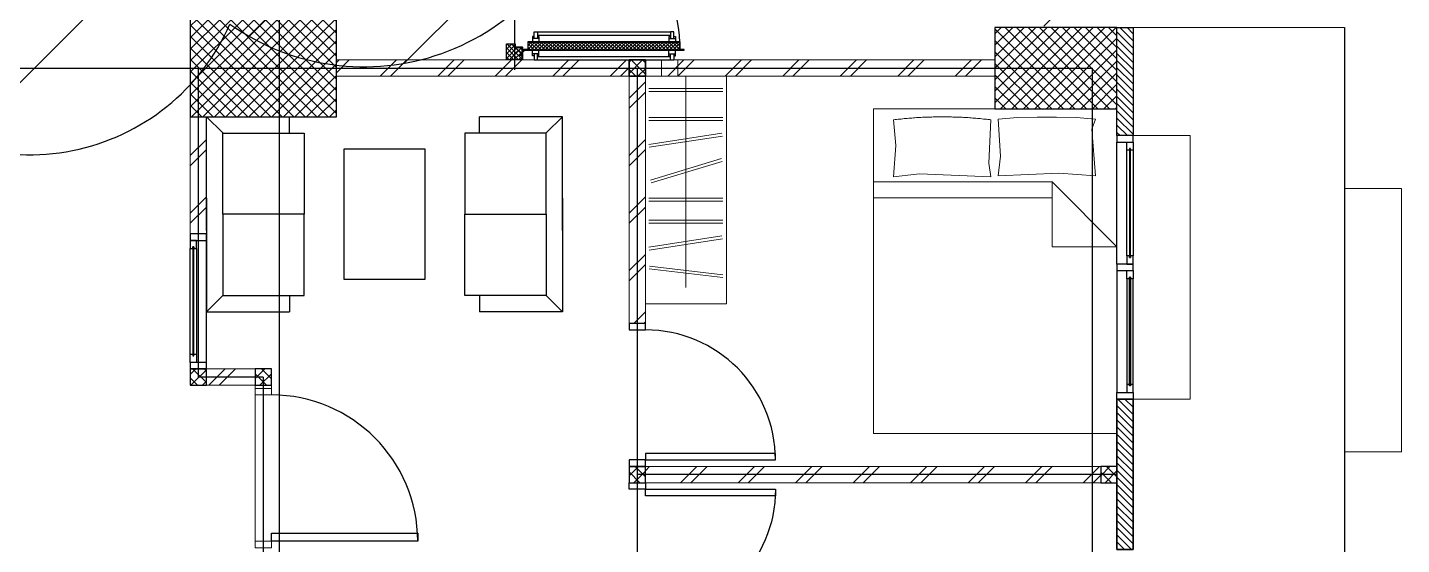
# Model space of a CAD drawing. Header units: millimetres. Extents: x -324 to 75, y -297 to 70.
# Drawn here: x -47.91 to -39.46, y 35.35 to 38.53 of the extents above; entities that cross this region are included whole.
import ezdxf

# ---------------------------------------------------------------- set-up
doc = ezdxf.new("R2010")
doc.units = ezdxf.units.MM
doc.layers.get('defpoints').update_dxf_attribs({"color": 1})
for name, color, linetype, lineweight in [('ars', 11, 'Continuous', 0), ('ARSIR', 31, 'Continuous', 5), ('KOL', 1, 'Continuous', 30), ('KOLOM', 4, 'Continuous', 9), ('lan', 7, 'Continuous', 15), ('tem', 5, 'Continuous', 20)]:
    doc.layers.add(name, color=color, linetype=linetype, lineweight=lineweight)
doc.layers.add('as', color=1, linetype='Continuous', plot=False)
for name, color, linetype in [('FURNITURE', 68, 'Continuous'), ('HID', 1, 'Continuous'), ('Kusen', 30, 'Continuous'), ('STL', 6, 'Continuous')]:
    doc.layers.add(name, color=color, linetype=linetype)
pattern_1 = [(225, (1.1, 1e-06), (-0.014142, 0.014142), []), (135, (1.1, 1e-06), (0.014142, 0.014142), [])]
pattern_2 = [(315, (-2e-13, 1e-06), (0.014142, 0.014142), []), (45, (-2e-13, 1e-06), (-0.014142, 0.014142), [])]
pattern_3 = [(135, (380.989583, 513.798277), (-0.0220970869, -0.0220970869), [])]
pattern_4 = [(45, (6.71, 57.08455), (-0.1767767, 0.1767767), []), (45, (6.7725, 57.08455), (-0.1767767, 0.1767767), [])]

# ---------------------------------------------------------------- blocks, each defined once
blk = doc.blocks.new('T. J1')
at = {"layer": 'Kusen'}
for p, q in [((-0.7188, 0.1), (-0.0688, 0.1)), ((0.7212, 0.1), (0.0712, 0.1)), ((-0.0188, 0), (-0.7688, 0)), ((-0.0688, 0.06), (-0.7188, 0.06)), ((0.0212, 0), (0.7712, 0)), ((0.0712, 0.06), (0.7212, 0.06))]:
    blk.add_line(p, q, dxfattribs=at)
for points in [[(-0.8088, 0), (-0.7688, 0), (-0.7688, 0.1), (-0.8088, 0.1)], [(-0.0188, 0), (0.0212, 0), (0.0212, 0.1), (-0.0188, 0.1)], [(0.8112, 0), (0.7712, 0), (0.7712, 0.1), (0.8112, 0.1)]]:
    blk.add_lwpolyline(points, close=True, dxfattribs=at)
for points in [[(-0.7188, 0.0775), (-0.7188, 0.06), (-0.7688, 0.06), (-0.7688, 0.1), (-0.7188, 0.1), (-0.7188, 0.0825), (-0.7288, 0.0825), (-0.7288, 0.0775), (-0.7188, 0.0775)], [(-0.0688, 0.0775), (-0.0688, 0.06), (-0.0188, 0.06), (-0.0188, 0.1), (-0.0688, 0.1), (-0.0688, 0.0825), (-0.0588, 0.0825), (-0.0588, 0.0775), (-0.0688, 0.0775)], [(0.0712, 0.0775), (0.0712, 0.06), (0.0212, 0.06), (0.0212, 0.1), (0.0712, 0.1), (0.0712, 0.0825), (0.0612, 0.0825), (0.0612, 0.0775), (0.0712, 0.0775)], [(0.7212, 0.0775), (0.7212, 0.06), (0.7712, 0.06), (0.7712, 0.1), (0.7212, 0.1), (0.7212, 0.0825), (0.7312, 0.0825), (0.7312, 0.0775), (0.7212, 0.0775)]]:
    blk.add_lwpolyline(points, dxfattribs=at)
at = {"layer": 'Kusen', "color": 141}
for points in [[(-0.7288, 0.0775), (-0.0588, 0.0775), (-0.0588, 0.0825), (-0.7288, 0.0825)], [(0.7312, 0.0775), (0.0612, 0.0775), (0.0612, 0.0825), (0.7312, 0.0825)]]:
    blk.add_lwpolyline(points, close=True, dxfattribs=at)
blk = doc.blocks.new('P.80')
at = {"layer": 'Kusen'}
for points in [[(-69.8094, -74.8368), (-69.7694, -74.8368), (-69.7694, -74.0368), (-69.8094, -74.0368)], [(-70.6094, -74.9368), (-70.5694, -74.9368), (-70.5694, -74.8368), (-70.6094, -74.8368)], [(-69.7694, -74.9368), (-69.7294, -74.9368), (-69.7294, -74.8368), (-69.7694, -74.8368)]]:
    blk.add_lwpolyline(points, close=True, dxfattribs=at)
blk.add_arc((-69.7694, -74.8368), 0.8, 90, 180, dxfattribs=at)
blk = doc.blocks.new('K 10.10')
at = {"layer": 'ars'}
h = blk.add_hatch(dxfattribs=at)
h.set_pattern_fill('_USER', color=256, scale=0.05, angle=45, double=1, pattern_type=0)
h.set_pattern_definition([(45, (0, 0), (-0.035355339, 0.035355339), []), (135, (0, 0), (-0.035355339, -0.035355339), [])])
h.paths.add_polyline_path([(1560.5383, 1380.4069), (1560.6383, 1380.4069), (1560.6383, 1380.5069), (1560.5383, 1380.5069)])
at = {"layer": 'KOL'}
blk.add_lwpolyline([(1560.5383, 1380.4069), (1560.6383, 1380.4069), (1560.6383, 1380.5069), (1560.5383, 1380.5069)], close=True, dxfattribs=at)
blk = doc.blocks.new('P-90')
at = {"layer": 'Kusen'}
blk.add_lwpolyline([(374.6908, -21.5979), (374.7408, -21.5979), (374.7408, -22.4979), (374.6908, -22.4979)], close=True, dxfattribs=at)
at = {"layer": 'Kusen', "lineweight": 9}
for points in [[(373.8008, -22.4979), (373.8408, -22.4979), (373.8408, -22.5979), (373.8008, -22.5979)], [(374.7408, -22.4979), (374.7808, -22.4979), (374.7808, -22.5979), (374.7408, -22.5979)]]:
    blk.add_lwpolyline(points, close=True, dxfattribs=at)
at = {"layer": 'Kusen'}
blk.add_arc((374.7408, -22.4979), 0.9, 90, 180, dxfattribs=at)
blk = doc.blocks.new('BED1')
at = {"color": 0, "linetype": 'Continuous'}
for points in [[(1.9976, 0), (1.9976, 1.4976), (0, 1.4976), (0, 0), (1.9976, 0)], [(1.5484, 1.0993), (1.1489, 1.0993), (1.1489, 1.4976), (1.5484, 1.0993)], [(1.9346, 1.3656), (1.9443, 1.2458), (1.9467, 1.1259), (1.9467, 1.0061), (1.9443, 0.8862), (1.9346, 0.7663), (1.707, 0.7809), (1.586, 0.7663), (1.6017, 1.1404), (1.586, 1.3656), (1.8717, 1.3426), (1.9346, 1.3656)], [(1.4492, 1.0993), (1.4492, 0)], [(1.5484, 1.0993), (1.5484, 0)], [(1.9298, 0.1235), (1.7724, 0.138), (1.5799, 0.1235), (1.5981, 0.2833), (1.5799, 0.7228), (1.6634, 0.7094), (1.9298, 0.7228)], [(1.9298, 0.1235), (1.931, 0.1332), (1.9322, 0.1429), (1.9334, 0.1513), (1.9346, 0.161), (1.9346, 0.1707), (1.9358, 0.1804), (1.937, 0.1889), (1.9383, 0.1985), (1.9383, 0.2082), (1.9395, 0.2179), (1.9407, 0.2264), (1.9407, 0.2361), (1.9419, 0.2458), (1.9419, 0.2542), (1.9431, 0.2639), (1.9431, 0.2736), (1.9443, 0.2833), (1.9443, 0.2918), (1.9455, 0.3015), (1.9455, 0.3111), (1.9455, 0.3208), (1.9467, 0.3293), (1.9467, 0.339), (1.9467, 0.3487), (1.9467, 0.3584), (1.9479, 0.3668), (1.9479, 0.3765), (1.9479, 0.3862), (1.9479, 0.3959), (1.9479, 0.4044), (1.9479, 0.414), (1.9479, 0.4237), (1.9479, 0.4334), (1.9479, 0.4419), (1.9479, 0.4516), (1.9479, 0.4613), (1.9479, 0.4709), (1.9479, 0.4794), (1.9467, 0.4891), (1.9467, 0.4988), (1.9467, 0.5085), (1.9467, 0.5169), (1.9455, 0.5266), (1.9455, 0.5363), (1.9455, 0.546), (1.9443, 0.5545), (1.9443, 0.5642), (1.9431, 0.5738), (1.9431, 0.5835), (1.9419, 0.592), (1.9419, 0.6017), (1.9407, 0.6114), (1.9407, 0.6199), (1.9395, 0.6295), (1.9383, 0.6392), (1.9383, 0.6489), (1.937, 0.6574), (1.9358, 0.6671), (1.9346, 0.6768), (1.9346, 0.6864), (1.9334, 0.6949), (1.9322, 0.7046), (1.931, 0.7143), (1.9298, 0.7228)]]:
    blk.add_lwpolyline(points, dxfattribs=at)
blk = doc.blocks.new('LEMARI1')
for points in [[(0.6998, 0.4988), (-0.6998, 0.4988)], [(-0.6998, 0), (0.6998, 0), (0.6998, 0.4988), (-0.6998, 0.4988), (-0.6998, 0)], [(-0.5387, 0.4758), (-0.4855, 0.023)], [(-0.4685, 0.0254), (-0.5206, 0.477)], [(-0.3002, 0.4746), (-0.3705, 0.0242)], [(-0.3523, 0.0218), (-0.2821, 0.4709)], [(-0.2034, 0.477), (-0.2034, 0.0218)], [(-0.1852, 0.0218), (-0.1852, 0.477)], [(-0.0678, 0.477), (-0.0678, 0.0218)], [(-0.0496, 0.0218), (-0.0496, 0.477)], [(0.1755, 0.4722), (0.0436, 0.0363)], [(0.0605, 0.0315), (0.1937, 0.4673)], [(0.3317, 0.4746), (0.2627, 0.0242)], [(0.2797, 0.0218), (0.3499, 0.4709)], [(0.4286, 0.477), (0.4286, 0.0218)], [(0.4467, 0.0218), (0.4467, 0.477)], [(0.6053, 0.477), (0.6053, 0.0218)], [(0.6235, 0.0218), (0.6235, 0.477)], [(0.6998, 0.2494), (-0.5993, 0.2494)]]:
    blk.add_lwpolyline(points)
blk = doc.blocks.new('tamu02')
at = {"linetype": 'Continuous'}
for points in [[(-0.5005, 1.2448), (-0.5998, 1.3453)], [(0.1005, 1.3453), (-0.5985, 1.3453), (-0.5985, 0.8339)], [(-0.0993, 1.3453), (0.5998, 1.3453), (0.5998, 0.8339)], [(0.5005, 1.2448), (0.5998, 1.3453)], [(-0.4993, 0.7444), (0, 0.7444), (0, 1.2448), (-0.4993, 1.2448), (-0.4993, 0.7444)], [(0.5005, 0.7444), (0, 0.7444), (0, 1.2448), (0.5005, 1.2448), (0.5005, 0.7444)], [(-0.4993, 0.8339), (-0.5985, 0.8339)], [(0.5005, 0.8339), (0.5998, 0.8339)], [(-0.4993, -0.2444), (0, -0.2444), (0, -0.7448), (-0.4993, -0.7448), (-0.4993, -0.2444)], [(0.5005, -0.2444), (0, -0.2444), (0, -0.7448), (0.5005, -0.7448), (0.5005, -0.2444)], [(0.1005, -0.8453), (-0.5985, -0.8453), (-0.5985, -0.3339)], [(-0.4993, -0.3339), (-0.5985, -0.3339)], [(-0.0993, -0.8453), (0.5998, -0.8453), (0.5998, -0.3339)], [(0.5005, -0.3339), (0.5998, -0.3339)], [(-0.5005, -0.7448), (-0.5998, -0.8453)], [(0.5005, -0.7448), (0.5998, -0.8453)]]:
    blk.add_lwpolyline(points, dxfattribs=at)
blk.add_lwpolyline([(0.4, 0.5), (0.4, 0), (-0.4, 0), (-0.4, 0.5), (0.4, 0.5)])
blk = doc.blocks.new('T. J2')
at = {"layer": 'Kusen'}
for p, q in [((-0.3692, 0.1), (0.2808, 0.1)), ((-0.4192, 0), (0.3308, 0)), ((0.2808, 0.06), (-0.3692, 0.06))]:
    blk.add_line(p, q, dxfattribs=at)
for points in [[(-0.4592, 0), (-0.4192, 0), (-0.4192, 0.1), (-0.4592, 0.1)], [(0.3308, 0), (0.3708, 0), (0.3708, 0.1), (0.3308, 0.1)]]:
    blk.add_lwpolyline(points, close=True, dxfattribs=at)
for points in [[(-0.3692, 0.0775), (-0.3692, 0.06), (-0.4192, 0.06), (-0.4192, 0.1), (-0.3692, 0.1), (-0.3692, 0.0825), (-0.3792, 0.0825), (-0.3792, 0.0775), (-0.3692, 0.0775)], [(0.2808, 0.0775), (0.2808, 0.06), (0.3308, 0.06), (0.3308, 0.1), (0.2808, 0.1), (0.2808, 0.0825), (0.2908, 0.0825), (0.2908, 0.0775), (0.2808, 0.0775)]]:
    blk.add_lwpolyline(points, dxfattribs=at)
at = {"layer": 'Kusen', "color": 141}
blk.add_lwpolyline([(-0.3792, 0.0775), (0.2908, 0.0775), (0.2908, 0.0825), (-0.3792, 0.0825)], close=True, dxfattribs=at)
blk = doc.blocks.new('typikal-1')
at = {"layer": 'as'}
for p, q in [((2.5, 5.15), (2.5, 2.2)), ((0, 2.2), (6.2, 2.2)), ((1.9, -0.1), (1.9, -0.5)), ((1.9, -0.1), (3, -0.1)), ((0, -0.5), (1.9, -0.5))]:
    blk.add_line(p, q, dxfattribs=at)
at = {"layer": 'KOL'}
blk.add_lwpolyline([(2.035, 5.15), (2.96, 5.15), (2.96, 5.25), (2.035, 5.25)], close=True, dxfattribs=at)
at = {"layer": 'lan'}
blk.add_line((2.91, -0.15), (2.01, -0.15), dxfattribs=at)
at = {"layer": 'tem'}
for points in [[(2.45, 2.25), (2.55, 2.25), (2.55, 5.05), (2.45, 5.05)], [(0.05, 2.25), (-0.05, 2.25), (-0.05, 4.4), (0.05, 4.4)], [(1.57, 2.25), (0.05, 2.25), (0.05, 2.15), (1.57, 2.15)], [(-0.05, 2.15), (0.05, 2.15), (0.05, 0.35), (-0.05, 0.35)], [(0.05, 2.15), (-0.05, 2.15), (-0.05, 0.35), (0.05, 0.35)], [(1.97, -0.15), (1.95, -0.15), (1.95, -0.05), (1.97, -0.05)], [(1.95, -0.45), (1.85, -0.45), (1.85, -0.15), (1.95, -0.15)], [(1.02, -0.45), (0.3, -0.45), (0.3, -0.55), (1.02, -0.55)]]:
    blk.add_lwpolyline(points, close=True, dxfattribs=at)
at = {"layer": 'ars', "xscale": -1}
for name, p in [('BED1', (2.2476, 3.6524)), ('LEMARI1', (0.7498, 2.25))]:
    blk.add_blockref(name, p, dxfattribs=at)
at = {"layer": 'FURNITURE', "xscale": -1, "rotation": 180}
blk.add_blockref('tamu02', (0.8985, 0.8953), dxfattribs=at)
at = {"layer": 'KOLOM', "extrusion": (0, 0, -1), "xscale": -1, "zscale": -1, "rotation": 180}
for p in [(-1563.0883, 1385.5569), (-1560.5883, 1382.6569), (-1563.0883, 1382.6569), (-1562.4883, 1380.3569), (-1562.4883, 1379.9569)]:
    blk.add_blockref('K 10.10', p, dxfattribs=at)
at = {"layer": 'KOLOM', "extrusion": (0, 0, -1), "zscale": -1, "rotation": 180}
blk.add_blockref('K 10.10', (1560.5883, 1382.6569), dxfattribs=at)
at = {"layer": 'Kusen'}
for name, p in [('T. J1', (1.2238, 5.15)), ('P.80', (72.1794, 77.0868)), ('P-90', (-371.8308, 22.4479))]:
    blk.add_blockref(name, p, dxfattribs=at)
at = {"layer": 'Kusen', "xscale": -1}
blk.add_blockref('P.80', (-67.1794, 77.0868), dxfattribs=at)
at = {"layer": 'Kusen', "rotation": 180}
blk.add_blockref('T. J2', (1.3908, -0.45), dxfattribs=at)
blk = doc.blocks.new("k3'")
at = {"layer": 'ars'}
h = blk.add_hatch(dxfattribs=at)
h.set_pattern_fill('_USER', color=256, scale=0.05, angle=45, double=1, pattern_type=0)
h.set_pattern_definition([(45, (0, -4.975), (-0.03535534, 0.03535534), []), (135, (0, -4.975), (-0.03535534, -0.03535534), [])])
h.paths.add_polyline_path([(-0.25, -0.375), (0.25, -0.375), (0.25, 0.375), (-0.25, 0.375)])
at = {"layer": 'KOL'}
blk.add_lwpolyline([(-0.25, -0.375), (0.25, -0.375), (0.25, 0.375), (-0.25, 0.375)], close=True, dxfattribs=at)
blk = doc.blocks.new("k1'")
at = {"layer": 'ars'}
h = blk.add_hatch(dxfattribs=at)
h.set_pattern_fill('_USER', color=256, scale=0.05, angle=45, double=1, pattern_type=0)
h.set_pattern_definition([(45, (0, -5), (-0.03535534, 0.03535534), []), (135, (0, -5), (-0.03535534, -0.03535534), [])])
h.paths.add_polyline_path([(-0.3, -0.45), (0.3, -0.45), (0.3, 0.45), (-0.3, 0.45)])
at = {"layer": 'KOL'}
blk.add_lwpolyline([(-0.3, -0.45), (0.3, -0.45), (0.3, 0.45), (-0.3, 0.45)], close=True, dxfattribs=at)
blk = doc.blocks.new('D-P90')
at = {"layer": 'ars'}
h = blk.add_hatch(dxfattribs=at)
h.set_pattern_fill('ANSI37', color=256, scale=0.005, angle=-90, style=0)
h.set_pattern_definition([(45, (-1350.94906, -1248.591899), (0.01122532015, -0.01122532015), []), (315, (-1350.94906, -1248.591899), (-0.01122532015, -0.01122532015), [])])
h.paths.add_polyline_path([(0.009, -0.1833, -0.414214), (0.01, -0.1843), (0.01, -1.1162, -0.414214), (0.009, -1.1172), (-0.0345, -1.1172, 0.414214), (-0.037, -1.1197), (-0.037, -1.142, -1), (-0.0385, -1.142), (-0.0385, -0.1585, -1), (-0.037, -0.1585), (-0.037, -0.1808, 0.414214), (-0.0345, -0.1833)])
at = {"layer": 'as'}
for p, q in [((-0.0395, -0.1577), (-0.0457, -0.1577)), ((-0.0425, -0.1608), (-0.0425, -0.1546))]:
    blk.add_line(p, q, dxfattribs=at)
at = {"layer": 'HID'}
for p, q in [((-0.0437, -0.1248), (-0.0915, -0.077)), ((-0.0423, -0.1234), (-0.0907, -0.075)), ((0.9423, -0.1234), (0.9907, -0.075)), ((0.9437, -0.1248), (0.9915, -0.077)), ((-0.0657, -0.147), (-0.023, -0.1043)), ((-0.0628, -0.147), (-0.023, -0.1072)), ((0.9657, -0.147), (0.923, -0.1043)), ((0.9628, -0.147), (0.923, -0.1072))]:
    blk.add_line(p, q, dxfattribs=at)
for points in [[(-0.0439, -0.1252), (-0.044, -0.1251), (-0.042, -0.1231), (-0.0419, -0.1232)], [(0.9439, -0.1252), (0.944, -0.1251), (0.942, -0.1231), (0.9419, -0.1232)]]:
    blk.add_lwpolyline(points, dxfattribs=at)
at = {"layer": 'KOL'}
blk.add_line((0.97, -0.13), (0.97, -0.15), dxfattribs=at)
at = {"layer": 'Kusen'}
for p, q in [((-0.0422, -0.1567), (-0.0378, -0.1577)), ((-0.0419, -0.1553), (-0.0376, -0.1562))]:
    blk.add_line(p, q, dxfattribs=at)
at = {"layer": 'Kusen', "ltscale": 2}
for p, q in [((-0.0986, -0.2206), (-0.0986, -1.0599)), ((-0.0786, -0.2406), (-0.0786, -1.0599)), ((-0.074, -0.2106), (-0.04, -0.2106)), ((-0.074, -0.2206), (-0.074, -0.2106)), ((-0.074, -0.2506), (-0.074, -0.2406)), ((-0.074, -0.2506), (-0.04, -0.2506)), ((-0.0615, -0.2506), (-0.0615, -0.2106)), ((-0.04, -0.2506), (-0.04, -0.2106)), ((0.0455, -0.2106), (0.0115, -0.2106)), ((0.0115, -0.2506), (0.0115, -0.2106)), ((0.0455, -0.2506), (0.0115, -0.2506)), ((0.033, -0.2506), (0.033, -0.2106)), ((0.0455, -0.2206), (0.0455, -0.2106)), ((0.0455, -0.2506), (0.0455, -0.2406)), ((0.0528, -0.2406), (0.0528, -1.0599)), ((0.0728, -0.2206), (0.0728, -1.0599)), ((-0.074, -1.0499), (-0.04, -1.0499)), ((-0.074, -1.0499), (-0.074, -1.0599)), ((-0.074, -1.0799), (-0.074, -1.0899)), ((-0.074, -1.0899), (-0.04, -1.0899)), ((-0.0615, -1.0499), (-0.0615, -1.0899)), ((-0.04, -1.0499), (-0.04, -1.0899)), ((0.0455, -1.0499), (0.0115, -1.0499)), ((0.0115, -1.0499), (0.0115, -1.0899)), ((0.0455, -1.0899), (0.0115, -1.0899)), ((0.033, -1.0499), (0.033, -1.0899)), ((0.0455, -1.0499), (0.0455, -1.0599)), ((0.0455, -1.0799), (0.0455, -1.0899))]:
    blk.add_line(p, q, dxfattribs=at)
for points in [[(-0.0986, -0.2406), (-0.0615, -0.2406), (-0.0615, -0.2206), (-0.0986, -0.2206), (-0.0986, -0.2406)], [(0.0728, -0.2406), (0.033, -0.2406), (0.033, -0.2206), (0.0728, -0.2206), (0.0728, -0.2406)], [(-0.1013, -1.0599), (-0.0615, -1.0599), (-0.0615, -1.0799), (-0.1013, -1.0799), (-0.1013, -1.0599)], [(0.0728, -1.0599), (0.033, -1.0599), (0.033, -1.0799), (0.0728, -1.0799), (0.0728, -1.0599)]]:
    blk.add_lwpolyline(points, dxfattribs=at)
at = {"layer": 'Kusen'}
blk.add_circle((-0.0425, -0.1577), 0.001, dxfattribs=at)
for radius, start, end in [(0.0025, 75.78042, 11.38506), (0.9611, 270, 0.45972)]:
    blk.add_arc((-0.0425, -0.1577), radius, start, end, dxfattribs=at)
at = {"layer": 'STL'}
for p, q in [((-0.0385, -0.1585), (-0.0385, -1.142)), ((-0.037, -0.1808), (-0.037, -0.1585)), ((-0.0345, -0.1833), (0.009, -0.1833)), ((0.01, -0.1843), (0.01, -1.1162)), ((-0.037, -1.1197), (-0.037, -1.142)), ((-0.0345, -1.1172), (0.009, -1.1172))]:
    blk.add_line(p, q, dxfattribs=at)
for points in [[(0, -0.1002), (0, -0.1032), (-0.0185, -0.1032, 0.414214), (-0.02, -0.1047), (-0.02, -0.148, -0.414214), (-0.022, -0.15), (-0.068, -0.15, -0.414214), (-0.07, -0.148), (-0.07, -0.13), (-0.067, -0.13), (-0.067, -0.1455, 0.414214), (-0.0655, -0.147), (-0.0245, -0.147, 0.414214), (-0.023, -0.1455), (-0.023, -0.1022, -0.414214), (-0.021, -0.1002)], [(0.9, -0.1002), (0.9, -0.1032), (0.9185, -0.1032, -0.414214), (0.92, -0.1047), (0.92, -0.148, 0.414214), (0.922, -0.15), (0.968, -0.15, 0.414214), (0.97, -0.148), (0.97, -0.13), (0.967, -0.13), (0.967, -0.1455, -0.414214), (0.9655, -0.147), (0.9245, -0.147, -0.414214), (0.923, -0.1455), (0.923, -0.1022, 0.414214), (0.921, -0.1002)]]:
    blk.add_lwpolyline(points, format="xyb", close=True, dxfattribs=at)
blk.add_lwpolyline([(0.009, -0.1818), (-0.0345, -0.1818, -0.414214), (-0.0355, -0.1808), (-0.0355, -0.1585, 1), (-0.04, -0.1585), (-0.04, -1.142, 1), (-0.0355, -1.142), (-0.0355, -1.1197, -0.414214), (-0.0345, -1.1187), (0.009, -1.1187, 0.414214), (0.0115, -1.1162), (0.0115, -0.1843)], format="xyb", dxfattribs=at)
for centre, radius, start, end in [((-0.0377, -0.1585), 0.00075, 0, 180), ((-0.0345, -0.1808), 0.0025, 180, 270), ((0.009, -0.1843), 0.0025, 360, 90), ((0.009, -0.1843), 0.001, 360, 90), ((-0.0377, -1.142), 0.00075, 180, 0), ((-0.0345, -1.1197), 0.0025, 90, 180), ((0.009, -1.1162), 0.001, 270, 0)]:
    blk.add_arc(centre, radius, start, end, dxfattribs=at)
blk = doc.blocks.new('PINTU DARURAT')
at = {"layer": 'ARSIR'}
h = blk.add_hatch(dxfattribs=at)
h.set_pattern_fill('_USER', color=256, scale=0.02, angle=315, style=0, double=1, pattern_type=0)
h.set_pattern_definition(pattern_2)
edge = h.paths.add_edge_path()
edge.add_line((0, 0), (0.1, 0))
edge.add_line((0.1, 0), (0.1, 0.0502))
edge.add_line((0.1, 0.0502), (0.077, 0.0502))
edge.add_line((0.077, 0.0502), (0.077, 0.0955))
edge.add_arc((0.0755, 0.0955), 0.0015, 360, 450)
edge.add_line((0.0755, 0.097), (0.0345, 0.097))
edge.add_arc((0.0345, 0.0955), 0.0015, 90, 180)
edge.add_line((0.033, 0.0955), (0.033, 0.08))
edge.add_line((0.033, 0.08), (0.03, 0.08))
edge.add_line((0.03, 0.08), (0.03, 0.1))
edge.add_line((0.03, 0.1), (0, 0.1))
edge.add_line((0, 0.1), (0, 0))
h = blk.add_hatch(dxfattribs=at)
h.set_pattern_fill('_USER', color=256, scale=0.02, angle=315, style=0, double=1, pattern_type=0)
h.set_pattern_definition(pattern_2)
edge = h.paths.add_edge_path()
edge.add_line((0, 0), (0.1, 0))
edge.add_line((0.1, 0), (0.1, 0.0502))
edge.add_line((0.1, 0.0502), (0.077, 0.0502))
edge.add_line((0.077, 0.0502), (0.077, 0.0955))
edge.add_arc((0.0755, 0.0955), 0.0015, 360, 450)
edge.add_line((0.0755, 0.097), (0.0345, 0.097))
edge.add_arc((0.0345, 0.0955), 0.0015, 90, 180)
edge.add_line((0.033, 0.0955), (0.033, 0.08))
edge.add_line((0.033, 0.08), (0.03, 0.08))
edge.add_line((0.03, 0.08), (0.03, 0.1))
edge.add_line((0.03, 0.1), (0, 0.1))
edge.add_line((0, 0.1), (0, 0))
h = blk.add_hatch(dxfattribs=at)
h.set_pattern_fill('_USER', color=256, scale=0.02, angle=315, style=0, double=1, pattern_type=0)
h.set_pattern_definition(pattern_1)
edge = h.paths.add_edge_path()
edge.add_line((1.1, 0), (1, 0))
edge.add_line((1, 0), (1, 0.0502))
edge.add_line((1, 0.0502), (1.023, 0.0502))
edge.add_line((1.023, 0.0502), (1.023, 0.0955))
edge.add_arc((1.0245, 0.0955), 0.0015, -630, -540, ccw=False)
edge.add_line((1.0245, 0.097), (1.0655, 0.097))
edge.add_arc((1.0655, 0.0955), 0.0015, -360, -270, ccw=False)
edge.add_line((1.067, 0.0955), (1.067, 0.08))
edge.add_line((1.067, 0.08), (1.07, 0.08))
edge.add_line((1.07, 0.08), (1.07, 0.1))
edge.add_line((1.07, 0.1), (1.1, 0.1))
edge.add_line((1.1, 0.1), (1.1, 0))
h = blk.add_hatch(dxfattribs=at)
h.set_pattern_fill('_USER', color=256, scale=0.02, angle=315, style=0, double=1, pattern_type=0)
h.set_pattern_definition(pattern_1)
edge = h.paths.add_edge_path()
edge.add_line((1.1, 0), (1, 0))
edge.add_line((1, 0), (1, 0.0502))
edge.add_line((1, 0.0502), (1.023, 0.0502))
edge.add_line((1.023, 0.0502), (1.023, 0.0955))
edge.add_arc((1.0245, 0.0955), 0.0015, -630, -540, ccw=False)
edge.add_line((1.0245, 0.097), (1.0655, 0.097))
edge.add_arc((1.0655, 0.0955), 0.0015, -360, -270, ccw=False)
edge.add_line((1.067, 0.0955), (1.067, 0.08))
edge.add_line((1.067, 0.08), (1.07, 0.08))
edge.add_line((1.07, 0.08), (1.07, 0.1))
edge.add_line((1.07, 0.1), (1.1, 0.1))
edge.add_line((1.1, 0.1), (1.1, 0))
at = {"layer": 'KOL'}
blk.add_line((1.1, 0.1), (1.1, 0), dxfattribs=at)
blk.add_line((1.1, 0.1), (1.1, 0), dxfattribs=at)
blk.add_line((1.1, 0.1), (1.1, 0), dxfattribs=at)
blk.add_line((1.1, 0.1), (1.1, 0), dxfattribs=at)
for points in [[(0, 0), (0.1, 0), (0.1, 0.0502), (0.077, 0.0502), (0.077, 0.0955, 0.414214), (0.0755, 0.097), (0.0345, 0.097, 0.414214), (0.033, 0.0955), (0.033, 0.08), (0.03, 0.08), (0.03, 0.1), (0, 0.1)], [(0, 0), (0.1, 0), (0.1, 0.0502), (0.077, 0.0502), (0.077, 0.0955, 0.414214), (0.0755, 0.097), (0.0345, 0.097, 0.414214), (0.033, 0.0955), (0.033, 0.08), (0.03, 0.08), (0.03, 0.1), (0, 0.1)], [(1.1, 0), (1, 0), (1, 0.0502), (1.023, 0.0502), (1.023, 0.0955, -0.414214), (1.0245, 0.097), (1.0655, 0.097, -0.414214), (1.067, 0.0955), (1.067, 0.08), (1.07, 0.08), (1.07, 0.1), (1.1, 0.1)], [(1.1, 0), (1, 0), (1, 0.0502), (1.023, 0.0502), (1.023, 0.0955, -0.414214), (1.0245, 0.097), (1.0655, 0.097, -0.414214), (1.067, 0.0955), (1.067, 0.08), (1.07, 0.08), (1.07, 0.1), (1.1, 0.1)]]:
    blk.add_lwpolyline(points, format="xyb", close=True, dxfattribs=at)
at = {"layer": 'Kusen', "xscale": -1, "rotation": 180}
blk.add_blockref('D-P90', (0.1, -0.05), dxfattribs=at)
blk = doc.blocks.new('A-2')
at = {"layer": 'ars'}
h = blk.add_hatch(dxfattribs=at)
h.set_pattern_fill('TEMBOK', color=256, scale=0.25)
h.set_pattern_definition([(45, (3.70984, -35.18545), (-0.1767767, 0.1767767), []), (45, (3.77234, -35.18545), (-0.1767767, 0.1767767), [])])
h.paths.add_polyline_path([(10.96, 42.8695), (11.06, 42.8695), (11.06, 40.7695), (10.96, 40.7695)])
h = blk.add_hatch(dxfattribs=at)
h.set_pattern_fill('ANSI31', color=256, scale=0.25, angle=90, style=0)
h.set_pattern_definition(pattern_3)
h.paths.add_polyline_path([(11.41, 40.7695), (11.41, 40.1045), (11.51, 40.1045), (11.51, 40.7695)])
h = blk.add_hatch(dxfattribs=at)
h.set_pattern_fill('TEMBOK', color=256, scale=0.25)
h.set_pattern_definition(pattern_4)
h.paths.add_polyline_path([(6.61, 40.4695), (6.61, 40.5695), (8.41, 40.5695), (8.41, 40.4695)])
h = blk.add_hatch(dxfattribs=at)
h.set_pattern_fill('TEMBOK', color=256, scale=0.25)
h.set_pattern_definition(pattern_4)
h.paths.add_polyline_path([(10.66, 40.4695), (10.66, 40.5695), (8.51, 40.5696), (8.51, 40.4696)])
h = blk.add_hatch(dxfattribs=at)
h.set_pattern_fill('TEMBOK', color=256, scale=0.25)
h.set_pattern_definition([(45, (1.15984, -11.29545), (-0.1767767, 0.1767767), []), (45, (1.22234, -11.29545), (-0.1767767, 0.1767767), [])])
h.paths.add_polyline_path([(8.41, 40.4695), (8.51, 40.4695), (8.51, 38.9495), (8.41, 38.9495)])
h = blk.add_hatch(dxfattribs=at)
h.set_pattern_fill('TEMBOK', color=256, scale=0.25)
h.set_pattern_definition([(45, (-1.54016, -11.29545), (-0.1767767, 0.1767767), []), (45, (-1.47766, -11.29545), (-0.1767767, 0.1767767), [])])
h.paths.add_polyline_path([(5.71, 40.2195), (5.81, 40.2195), (5.81, 39.4995), (5.71, 39.4995)])
h = blk.add_hatch(dxfattribs=at)
h.set_pattern_fill('TEMBOK', color=256, scale=0.25)
h.set_pattern_definition([(45, (1.015, 25.79455), (-0.1767767, 0.1767767), []), (45, (1.0775, 25.79455), (-0.1767767, 0.1767767), [])])
h.paths.add_polyline_path([(6.11, 38.5695), (5.81, 38.5695), (5.81, 38.6695), (6.11, 38.6695)])
h = blk.add_hatch(dxfattribs=at)
h.set_pattern_fill('ANSI31', color=256, scale=0.25, angle=90, style=0)
h.set_pattern_definition(pattern_3)
h.paths.add_polyline_path([(11.41, 38.4845), (11.41, 37.5595), (11.51, 37.5595), (11.51, 38.4845)])
h = blk.add_hatch(dxfattribs=at)
h.set_pattern_fill('TEMBOK', color=256, scale=0.25)
h.set_pattern_definition([(45, (3.915, 5.39455), (-0.1767767, 0.1767767), []), (45, (3.9775, 5.39455), (-0.1767767, 0.1767767), [])])
h.paths.add_polyline_path([(11.31, 38.0695), (8.51, 38.0695), (8.51, 37.9695), (11.31, 37.9695)])
blk.add_line((12.81, 40.7695), (12.81, 15.4695))
at = {"layer": 'as'}
for p, q in [((7.705, 48.5095), (7.705, 40.5095)), ((6.26, 13.2195), (6.26, 42.9995)), ((-1.84, 40.5195), (11.26, 40.5195)), ((11.26, 15.7195), (11.26, 40.5195))]:
    blk.add_line(p, q, dxfattribs=at)
at = {"layer": 'KOL'}
for points in [[(11.41, 40.1045), (11.41, 40.7695), (11.51, 40.7695), (11.51, 40.1045)], [(11.41, 37.5595), (11.41, 38.4845), (11.51, 38.4845), (11.51, 37.5595)]]:
    blk.add_lwpolyline(points, close=True, dxfattribs=at)
at = {"layer": 'lan'}
for p, q in [((11.51, 40.7695), (12.81, 40.7695)), ((11.51, 40.1045), (11.86, 40.1045)), ((11.86, 40.1045), (11.86, 38.4845)), ((12.81, 39.7795), (13.16, 39.7795)), ((13.16, 39.7795), (13.16, 38.1595)), ((11.51, 38.4845), (11.86, 38.4845)), ((13.16, 38.1595), (12.81, 38.1595))]:
    blk.add_line(p, q, dxfattribs=at)
at = {"layer": 'tem', "ltscale": 2}
for points in [[(10.66, 40.4695), (10.66, 40.5695), (8.61, 40.5695), (8.61, 40.4695)], [(10.66, 40.4695), (10.66, 40.5695), (8.71, 40.5695), (8.71, 40.4695)]]:
    blk.add_lwpolyline(points, close=True, dxfattribs=at)
at = {"color": 2, "xscale": -1, "rotation": 270}
blk.add_blockref('PINTU DARURAT', (7.655, 40.5695), dxfattribs=at)
at = {"layer": 'KOL', "rotation": 90}
for name, p in [("k1'", (6.16, 40.5195)), ("k3'", (11.035, 40.5195))]:
    blk.add_blockref(name, p, dxfattribs=at)
at = {"layer": 'lan', "rotation": 270}
blk.add_blockref('typikal-1', (6.26, 40.5195), dxfattribs=at)

msp = doc.modelspace()

# ---------------------------------------------------------------- hatches: boundary and pattern name
at = {"layer": 'defpoints'}
h = msp.add_hatch(dxfattribs=at)
h.set_pattern_fill('ANSI31', color=2, scale=0.25, style=0)
h.set_pattern_definition([(45, (294.6082, -9.8927), (-0.561266, 0.561266), [])])
edge = h.paths.add_edge_path()
edge.add_arc((-46.5158, 46.6049), 1.0368, 354.71106, 464.71106)
edge.add_arc((-48.793, 46.7236), 2.1995, 23.69987, 133.69987)
edge.add_arc((-51.5965, 47.1809), 1.7123, 41.42308, 151.42308)
edge.add_arc((-53.6755, 47.2756), 0.925, 51.54314, 161.54314)
edge.add_arc((-53.676, 45.8149), 1.9606, 116.56563, 226.56563)
edge.add_arc((-54.3118, 43.4576), 1.1742, 127.3394, 237.3394)
edge.add_arc((-54.0371, 41.3805), 1.4177, 129.84829, 239.84829)
edge.add_arc((-53.8308, 39.5116), 1.1211, 144.99949, 254.99949)
edge.add_arc((-52.3975, 39.2262), 1.8991, 204.83336, 314.83336)
edge.add_arc((-50.022, 38.7807), 1.3735, 221.0037, 331.0037)
edge.add_arc((-47.892, 39.0866), 1.3441, 226.30013, 336.30013)
edge.add_arc((-45.8366, 39.7084), 1.4249, 234.63767, 344.63767)
edge.add_arc((-45.4808, 40.8686), 1.8443, 303.5108, 413.5108)
edge.add_arc((-46.3895, 44.0455), 2.6252, 319.80937, 429.80937)

# ---------------------------------------------------------------- linework, layer by layer
at = {"layer": 'defpoints', "color": 2}
msp.add_lwpolyline([(-45.4834, 46.5094, 0.520567), (-46.779, 47.6077, 0.520567), (-50.3126, 48.3138, 0.520567), (-53.1002, 48, 0.520567), (-54.5529, 47.5685, 0.520567), (-55.024, 44.3911, 0.520567), (-54.9455, 42.469, 0.520567), (-54.7492, 40.1546, 0.520567), (-54.121, 38.4287, 0.520567), (-51.0586, 37.8795, 0.520567), (-48.8207, 38.1148, 0.520567), (-46.6613, 38.5463, 0.520567), (-44.4626, 39.3309, 0.520567), (-44.3841, 42.3513, 0.520567)], format="xyb", close=True, dxfattribs=at)

# ---------------------------------------------------------------- block references
at = {"layer": 'defpoints'}
msp.add_blockref('A-2', (-52.6163, -2.2441), dxfattribs=at)

doc.saveas('drawing.dxf')
